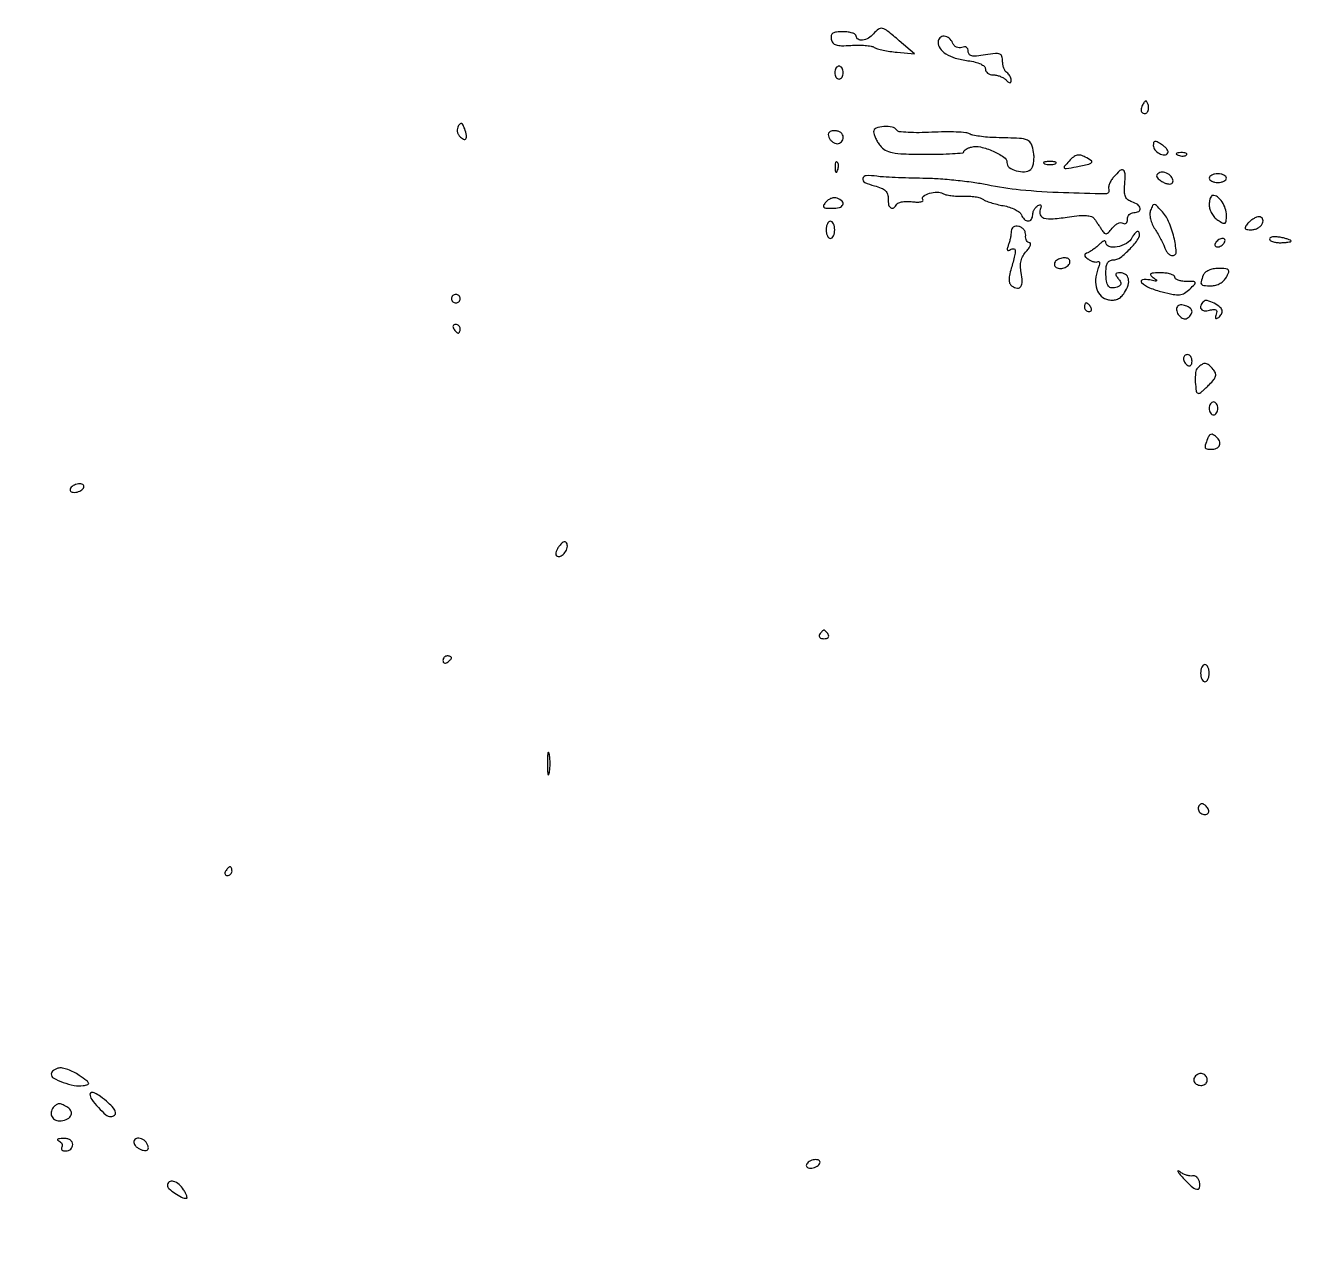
# Model space of a CAD drawing. Extents: x 0 to 4160, y 0 to 3120.
# Drawn here: x 2152.1 to 2450.9, y 1150.6 to 1433.4 of the extents above; entities that cross this region are included whole.
import ezdxf

# ---------------------------------------------------------------- set-up
doc = ezdxf.new("R2010")
doc.units = 0

msp = doc.modelspace()

# ---------------------------------------------------------------- linework, layer by layer
for points in [[(4159.499279, 606.274193, 0.000001), (4159.667734, 974.478125, 0.000057)], [(757.647081, 3119.740147, 0.000002), (520.492565, 3119.487217, 0.4139)], [(1964.75, 0.149832, 0.000016), (2717.930904, 0.232101, 0.000028), (3351.473438, 0.357111)]]:
    msp.add_lwpolyline(points, format="xyb")
for points in [[(2349, 1431.5, -0.086606), (2347.837226, 1430.510043, -0.102395), (2346.472622, 1430.04502, -0.161898), (2345.434965, 1430.251753, -0.269539), (2345, 1431, 0.258614), (2344.786889, 1431.384468, 0.061061), (2344.097211, 1431.70625, 0.047835), (2343.104065, 1431.927273, 0.030856), (2341.926676, 1432, 0.025223), (2340.400767, 1431.922975, 0.116065), (2339.569433, 1431.636395, 0.200976), (2339.196525, 1431.104058, 0.10151), (2339.186458, 1430.270316, 0.125849), (2339.57845, 1429.439044, 0.145023), (2340.303794, 1428.951554, 0.077052), (2341.557375, 1428.762217, 0.017047), (2343.734499, 1428.844959, -0.01856), (2345.439957, 1428.904609, -0.02088), (2347.079067, 1428.832595, -0.020677), (2348.456587, 1428.656693, -0.096604), (2349.201421, 1428.375515, 0.070042), (2349.934891, 1428.053477, 0.015583), (2351.267481, 1427.723552, 0.015891), (2352.844607, 1427.436955, 0.014741), (2354.476705, 1427.24264), (2358.5, 1426.883536), (2355, 1429.901127, 0.008635), (2352.291582, 1432.15589, 0.104516), (2351.090228, 1432.764178, 0.228205), (2350.146484, 1432.584341, 0.060335)], [(2364, 1429.622445, 0.15673), (2364.479676, 1428.129766, 0.098064), (2365.829932, 1426.863185, 0.070192), (2368.018498, 1425.891663, 0.036088), (2370.960781, 1425.278435, -0.025903), (2372.637697, 1424.964396, -0.051245), (2373.913033, 1424.514232, -0.072407), (2374.730869, 1423.971032, -0.213129), (2375, 1423.368331, 0.130624), (2375.13869, 1422.846515, 0.100651), (2375.52875, 1422.401947, 0.088443), (2376.11224, 1422.102936, 0.07442), (2376.8, 1422, -0.056383), (2377.577103, 1421.91209, -0.038823), (2378.42375, 1421.6475, -0.039117), (2379.209158, 1421.259641, -0.062206), (2379.8, 1420.8, 0.022804), (2380.376797, 1420.273546, 0.162677), (2380.724138, 1420.138158, 0.342479), (2380.930726, 1420.282785, 0.075167), (2381, 1420.740983, 0.076172), (2380.926105, 1421.223224, 0.053259), (2380.70625, 1421.72835, 0.052948), (2380.382583, 1422.179112, 0.072298), (2380, 1422.5, -0.11668), (2379.616218, 1422.884155, -0.049115), (2379.29375, 1423.544194, -0.045014), (2379.074021, 1424.349607, -0.04412), (2379, 1425.186825, 0.073021), (2378.837835, 1426.291306, 0.238387), (2378.343921, 1426.811382, 0.113527), (2377.334087, 1426.930146, 0.012387), (2375, 1426.615991, -0.014606), (2372.948002, 1426.349067, -0.076984), (2371.817465, 1426.409633, -0.179149), (2371.229969, 1426.779374, -0.165111), (2371, 1427.456798, 0.092596), (2370.894584, 1428.021144, 0.165127), (2370.594775, 1428.379532, 0.153059), (2370.119582, 1428.497383, 0.076586), (2369.508429, 1428.364861, -0.101451), (2368.879196, 1428.260604, -0.104681), (2368.267345, 1428.41463, -0.100703), (2367.752575, 1428.810814, -0.087147), (2367.401441, 1429.396246, 0.131135), (2366.605964, 1430.493729, 0.155337), (2365.418683, 1430.960546, 0.209015), (2364.421407, 1430.60137, 0.206097)], [(2340, 1422.5, 0.064853), (2340.074694, 1421.926543, 0.082425), (2340.29375, 1421.440625, 0.098894), (2340.618646, 1421.115568, 0.148195), (2341, 1421, 0.148195), (2341.381354, 1421.115568, 0.098894), (2341.70625, 1421.440625, 0.082425), (2341.925306, 1421.926543, 0.064853), (2342, 1422.5, 0.064853), (2341.925306, 1423.073457, 0.082425), (2341.70625, 1423.559375, 0.098894), (2341.381354, 1423.884432, 0.148195), (2341, 1424, 0.148195), (2340.618646, 1423.884432, 0.098894), (2340.29375, 1423.559375, 0.082425), (2340.074694, 1423.073457, 0.064853)], [(2411.582949, 1415.134215, 0.052326), (2411.327923, 1414.604943, 0.061761), (2411.20609, 1414.06291, 0.07231), (2411.228156, 1413.59012, 0.149701), (2411.399864, 1413.266802, 0.208213), (2412.031223, 1413.018401, 0.228122), (2412.610436, 1413.323111, 0.143258), (2412.913564, 1414.144952, 0.097944), (2412.787251, 1415.138246, 0.033951), (2412.536207, 1415.749629, 0.286646), (2412.294341, 1415.899578, 0.233206), (2412.012891, 1415.759582, 0.024362)], [(2252.559635, 1410.096491, 0.094319), (2252.342233, 1409.528397, 0.077148), (2252.326976, 1408.877011, 0.076188), (2252.510809, 1408.244049, 0.08789), (2252.870466, 1407.729534, 0.065068), (2253.79414, 1407.019382, 0.391328), (2254.334313, 1407.140472, 0.207886), (2254.486779, 1407.915175, 0.033169), (2254.046976, 1409.433624, 0.026838), (2253.669412, 1410.32193, 0.175772), (2253.326408, 1410.652699, 0.299755), (2252.969659, 1410.59395, 0.067991)], [(2338.638374, 1407.5, 0.074185), (2338.962529, 1406.926569, 0.064359), (2339.454091, 1406.440625, 0.06686), (2340.031441, 1406.111903, 0.096313), (2340.606989, 1406, 0.106859), (2341.13847, 1406.114899, 0.099462), (2341.590803, 1406.440625, 0.095925), (2341.894051, 1406.92737, 0.091732), (2342, 1407.5, 0.130258), (2341.848362, 1408.072192, 0.100732), (2341.421897, 1408.559511, 0.088591), (2340.783784, 1408.887182, 0.074555), (2340.031385, 1409, 0.051069), (2339.183769, 1408.9132, 0.155809), (2338.68592, 1408.632608, 0.195231), (2338.507681, 1408.163102, 0.086117)], [(2349.031803, 1408.75, 0.077698), (2349.143755, 1408.136599, 0.026195), (2349.488631, 1407.292763, 0.025329), (2349.974008, 1406.38498, 0.026453), (2350.542302, 1405.544513, 0.10522), (2351.728625, 1404.517208, 0.078973), (2353.357808, 1403.92915, 0.03921), (2355.990439, 1403.637322, 0.006767), (2361.010524, 1403.544513, 0.006606), (2364.457415, 1403.572984, 0.010986), (2367.359369, 1403.699128, 0.004762), (2369.76711, 1403.879892, 0.389698), (2370.000025, 1404.133369, -0.205957), (2370.117998, 1404.407653, -0.051142), (2370.51407, 1404.712625, -0.04381), (2371.079946, 1404.997524, -0.031914), (2371.75, 1405.215895, -0.121093), (2373.900196, 1405.237883, -0.045252), (2376.783963, 1404.278294, -0.043432), (2379.306637, 1402.905116, -0.251485), (2380, 1401.613763, 0.238464), (2380.564676, 1400.497106, 0.08878), (2382.188543, 1399.697951, 0.082166), (2384.111607, 1399.473337, 0.162671), (2385.527557, 1400.02287, 0.131405), (2385.931938, 1400.593203, 0.045836), (2386.196611, 1401.572984, 0.0417), (2386.302076, 1402.75646, 0.037832), (2386.216094, 1403.981019, 0.062057), (2385.680677, 1405.91801, 0.203482), (2384.752564, 1406.82825, 0.082502), (2382.907216, 1407.220724, 0.005544), (2377.5, 1407.403776, -0.013401), (2375.498876, 1407.503018, -0.015985), (2373.620929, 1407.707235, -0.014835), (2372.061952, 1407.974769, -0.092942), (2371.31593, 1408.27705, 0.122344), (2370.490527, 1408.556863, 0.010552), (2368.252788, 1408.696368, 0.013414), (2365.54088, 1408.735235, 0.010007), (2362.550951, 1408.637998, -0.011169), (2359.606551, 1408.549093, -0.016769), (2357.037123, 1408.615108, -0.011714), (2354.95367, 1408.787695, -0.23181), (2354.426004, 1409.119728, 0.20915), (2353.368746, 1409.850616, 0.065329), (2351.401057, 1409.972845, 0.07109), (2349.601185, 1409.588508, 0.321407)], [(2414, 1405.615463, 0.172553), (2414.376612, 1404.556663, 0.102173), (2415.427684, 1403.700295, 0.118954), (2416.612896, 1403.406181, 0.261654), (2417.403292, 1403.843523, 0.229964), (2417.441744, 1404.221043, 0.072905), (2417.164852, 1404.732605, 0.055693), (2416.64232, 1405.290213, 0.037103), (2415.935317, 1405.808323, 0.017873), (2414.904448, 1406.401993, 0.14758), (2414.379629, 1406.504952, 0.305834), (2414.093262, 1406.267191, 0.071187)], [(2340.078947, 1400.416667, 0.018894), (2340.137993, 1399.670344, 0.168741), (2340.279315, 1399.37858, 0.470617), (2340.461564, 1399.395823, 0.054073), (2340.683114, 1399.8125, 0.051402), (2340.839148, 1400.359369, 0.05415), (2340.876576, 1400.916927, 0.060344), (2340.797407, 1401.402231, 0.126455), (2340.604167, 1401.729167, 0.296942), (2340.385309, 1401.77538, 0.208169), (2340.200665, 1401.592839, 0.077125), (2340.089945, 1401.112848, 0.028489)], [(2388.75, 1401.337719, 0.057986), (2389.320008, 1401.181385, 0.037979), (2390, 1401.12966, 0.037979), (2390.679992, 1401.181385, 0.057986), (2391.25, 1401.337719, 0.174857), (2391.459382, 1401.525001, 0.447206), (2391.398438, 1401.693942, 0.078554), (2390.89144, 1401.810911, 0.017491), (2390, 1401.842105, 0.017491), (2389.10856, 1401.810911, 0.078554), (2388.601562, 1401.693942, 0.447206), (2388.540618, 1401.525001, 0.174857)], [(2394.464252, 1401.960499, 0.009633), (2393.332922, 1400.660926, 0.418033), (2393.364169, 1400.332565, 0.217148), (2393.79604, 1400.219363, 0.004309), (2396.088385, 1400.636317, 0.005319), (2399.007602, 1401.225576, 0.152336), (2399.668644, 1401.597215, 0.46432), (2399.617882, 1402.044083, 0.024228), (2398.211513, 1402.886802, 0.056376), (2397.146958, 1403.310473, 0.127806), (2396.286771, 1403.320708, 0.111497), (2395.455543, 1402.904299, 0.037203)], [(2419.8125, 1403.316886, 0.051402), (2420.359369, 1403.160852, 0.05415), (2420.916927, 1403.123424, 0.060344), (2421.402231, 1403.202593, 0.126455), (2421.729167, 1403.395833, 0.296942), (2421.77538, 1403.614691, 0.208169), (2421.592839, 1403.799335, 0.077125), (2421.112848, 1403.910055, 0.028489), (2420.416667, 1403.921053, 0.018894), (2419.670344, 1403.862007, 0.168741), (2419.37858, 1403.720685, 0.470617), (2419.395823, 1403.538436, 0.054073)], [(2404.785475, 1398.25, 0.042022), (2404.232913, 1397.496345, 0.045488), (2403.830768, 1396.680033, 0.050362), (2403.624359, 1395.923008, 0.129633), (2403.676195, 1395.362878, -0.525041), (2402.951989, 1394.341671, -0.006011), (2393.132089, 1394.587579, -0.014036), (2383.168369, 1395.237414, -0.028318), (2375.389512, 1396.411624, 0.01695), (2372.176653, 1396.971541, 0.009052), (2368.173794, 1397.456396, 0.009001), (2364.064455, 1397.804194, 0.013866), (2360.5, 1397.942215, -0.004119), (2357.235853, 1398.004925, -0.004397), (2354.043452, 1398.120671, -0.004183), (2351.300652, 1398.267274, -0.020414), (2349.754303, 1398.426467, 0.042167), (2347.347962, 1398.568904, 0.338901), (2346.538754, 1397.916311, 0.358686), (2346.975883, 1397.011752, 0.043363), (2349.214361, 1396.206845, -0.031632), (2350.805653, 1395.67641, -0.093632), (2351.769986, 1395.055967, -0.127336), (2352.274244, 1394.24997, -0.085793), (2352.420599, 1393.169018, 0.058563), (2352.531426, 1391.793564, 0.212129), (2353.026545, 1391.093322, 0.304565), (2353.722178, 1391.130921, 0.093255), (2354.468487, 1391.949011, -0.172225), (2354.89331, 1392.28983, -0.044185), (2355.760353, 1392.508179, -0.039709), (2356.855926, 1392.594923, -0.031391), (2358.042705, 1392.519907, 0.024683), (2359.153313, 1392.434743, 0.054965), (2359.99716, 1392.504639, 0.115644), (2360.446918, 1392.70696, 0.385386), (2360.50068, 1392.9989, -0.389219), (2360.652608, 1393.794098, -0.086512), (2362.004722, 1394.475939, -0.066839), (2363.809177, 1394.768976, -0.146302), (2365.148172, 1394.408424, 0.086243), (2365.822288, 1394.13799, 0.021134), (2367.005452, 1393.938313, 0.021021), (2368.400592, 1393.822402, 0.019611), (2369.833366, 1393.820051, -0.022849), (2371.259344, 1393.80848, -0.025083), (2372.634163, 1393.665037, -0.025598), (2373.786183, 1393.425148, -0.103038), (2374.426245, 1393.106565, 0.073372), (2375.068706, 1392.738113, 0.01658), (2376.257785, 1392.316062, 0.016834), (2377.676027, 1391.917062, 0.015625), (2379.153449, 1391.60319, -0.033535), (2380.593309, 1391.242994, -0.038885), (2381.899715, 1390.706132, -0.042581), (2382.907336, 1390.084536, -0.142587), (2383.372064, 1389.4728, 0.10408), (2384.048507, 1388.426279, 0.196849), (2384.958388, 1388.040693, 0.256512), (2385.701212, 1388.436993, 0.145644), (2386, 1389.440983, -0.071238), (2386.086611, 1390.045792, -0.052836), (2386.34367, 1390.671077, -0.05332), (2386.722271, 1391.221924, -0.077285), (2387.169939, 1391.605028, -0.056361), (2387.649479, 1391.831355, -0.342095), (2387.892512, 1391.747876, -0.210626), (2387.947277, 1391.420028, -0.029194), (2387.733081, 1390.746804, 0.190449), (2387.745674, 1389.485478, 0.237647), (2388.616869, 1388.724792, 0.084673), (2390.711949, 1388.552179, 0.016241), (2394.512556, 1389.007439, -0.015545), (2396.788766, 1389.28331, -0.038528), (2398.467204, 1389.304298, -0.055082), (2399.64032, 1389.097405, -0.172933), (2400.278488, 1388.634939, -0.00257), (2400.645627, 1388.093753, -0.001219), (2401.113461, 1387.392763, -0.001208), (2401.599241, 1386.657177, -0.00171), (2402.027753, 1386, 0.043908), (2402.613732, 1385.248323, 0.246163), (2403.079393, 1385.084567, 0.172516), (2403.593818, 1385.356477, 0.020868), (2404.43273, 1386.350138, -0.050839), (2405.060371, 1387.009155, -0.066025), (2405.758929, 1387.463171, -0.08123), (2406.418394, 1387.654494, -0.170071), (2406.933465, 1387.541121, 0.127325), (2407.338839, 1387.415597, 0.189169), (2407.686705, 1387.533554, 0.147105), (2407.921198, 1387.893156, 0.071554), (2408, 1388.440983, -0.095165), (2408.114295, 1389.036055, -0.09695), (2408.440625, 1389.542039, -0.098802), (2408.927627, 1389.880765, -0.103052), (2409.5, 1390, 0.122352), (2410.611146, 1390.276035, 0.327053), (2410.947304, 1390.969045, 0.200482), (2410.385741, 1391.833204, 0.073001), (2409.046357, 1392.485287, -0.086539), (2408.110442, 1392.972511, -0.132268), (2407.556033, 1393.694043, -0.091315), (2407.319827, 1394.802115, -0.026629), (2407.364205, 1396.552674, 0.020053), (2407.459223, 1399.019983, 0.251901), (2407.030664, 1399.813594, 0.342087), (2406.260258, 1399.754081, 0.029469)], [(2415.25635, 1399.158433, 0.11679), (2414.85486, 1398.756378, 0.23371), (2414.814169, 1398.320056, 0.130389), (2415.17107, 1397.825903, 0.031944), (2415.993528, 1397.236114, 0.0432), (2416.76546, 1396.842152, 0.063094), (2417.502374, 1396.646485, 0.082946), (2418.094834, 1396.665451, 0.207844), (2418.442629, 1396.907172, 0.259446), (2418.486547, 1397.863838, 0.124098), (2417.659983, 1398.82791, 0.108287), (2416.379114, 1399.368508, 0.186419)], [(2427, 1398, 0.191087), (2427.151477, 1397.618118, 0.088204), (2427.5875, 1397.29375, 0.068025), (2428.234582, 1397.073693, 0.048028), (2429, 1397, 0.048028), (2429.765418, 1397.073693, 0.068025), (2430.4125, 1397.29375, 0.088204), (2430.848523, 1397.618118, 0.191087), (2431, 1398, 0.191087), (2430.848523, 1398.381882, 0.088204), (2430.4125, 1398.70625, 0.068025), (2429.765418, 1398.926307, 0.048028), (2429, 1399, 0.048028), (2428.234582, 1398.926307, 0.068025), (2427.5875, 1398.70625, 0.088204), (2427.151477, 1398.381882, 0.191087)], [(2337.950668, 1392.440559, 0.044371), (2337.425425, 1391.67943, 0.335831), (2337.479603, 1391.273356, 0.183144), (2337.978267, 1391.045928, 0.016407), (2339.377555, 1391, 0.056175), (2341.092843, 1391.193324, 0.221748), (2341.910111, 1391.828788, 0.343757), (2341.759479, 1392.617373, 0.088591), (2340.573113, 1393.33357, 0.104173), (2339.938286, 1393.435244, 0.06997), (2339.214179, 1393.297112, 0.066075), (2338.514418, 1392.95027, 0.071608)], [(2427, 1391.740547, 0.076727), (2427.147695, 1390.783737, 0.052999), (2427.5875, 1389.777908, 0.052562), (2428.234835, 1388.877141, 0.071217), (2429, 1388.232073, 0.020668), (2430.165537, 1387.569494, 0.245441), (2430.668671, 1387.572402, 0.254206), (2430.942538, 1387.985183, 0.021983), (2431, 1389.291526, 0.078042), (2430.73979, 1390.948479, 0.071467), (2429.981521, 1392.501412, 0.080244), (2428.926218, 1393.618274, 0.164866), (2427.8, 1394, 0.245665), (2427.492978, 1393.839462, 0.06683), (2427.235, 1393.336286, 0.05149), (2427.058297, 1392.606011, 0.033642)], [(2413.383673, 1390.557454, 0.095326), (2413.221191, 1389.645557, 0.053294), (2413.356845, 1388.522745, 0.047638), (2413.761452, 1387.309628, 0.040583), (2414.406376, 1386.124177, -0.013601), (2415.104409, 1384.991182, -0.011483), (2415.781977, 1383.756789, -0.011642), (2416.348036, 1382.601979, -0.031354), (2416.678279, 1381.75, 0.061896), (2416.985738, 1381.080899, 0.063566), (2417.445366, 1380.514062, 0.070269), (2417.980642, 1380.130147, 0.121058), (2418.510301, 1380, 0.437953), (2419.34473, 1380.904335, 0.041029), (2418.796386, 1384.251556, 0.04067), (2417.550371, 1387.941143, 0.088013), (2415.908494, 1390.433277, 0.010818), (2414.736645, 1391.618409, 0.182035), (2414.239599, 1391.83401, 0.294451), (2413.855231, 1391.612108, 0.027031)], [(2338, 1386, 0.048028), (2338.073693, 1385.234582, 0.068025), (2338.29375, 1384.5875, 0.088204), (2338.618118, 1384.151477, 0.191087), (2339, 1384, 0.191087), (2339.381882, 1384.151477, 0.088204), (2339.70625, 1384.5875, 0.068025), (2339.926307, 1385.234582, 0.048028), (2340, 1386, 0.048028), (2339.926307, 1386.765418, 0.068025), (2339.70625, 1387.4125, 0.088204), (2339.381882, 1387.848523, 0.191087), (2339, 1388, 0.191087), (2338.618118, 1387.848523, 0.088204), (2338.29375, 1387.4125, 0.068025), (2338.073693, 1386.765418, 0.048028)], [(2381, 1385.655112, -0.034013), (2380.95259, 1384.958974, -0.017017), (2380.803205, 1384.088876, -0.016811), (2380.586688, 1383.195124, -0.023782), (2380.330061, 1382.417743, 0.023756), (2380.075504, 1381.646763, 0.183547), (2380.109659, 1381.275135, 0.370727), (2380.345812, 1381.173601, 0.062479), (2380.830061, 1381.394972, -0.152938), (2381.574536, 1381.585108, -0.386526), (2381.935356, 1381.220115, -0.073137), (2381.804285, 1379.964859, -0.007311), (2381.012769, 1377.044523, 0.020281), (2380.607054, 1375.377548, 0.061719), (2380.519974, 1374.217169, 0.100438), (2380.724322, 1373.412123, 0.143073), (2381.215023, 1372.867108, 0.110242), (2382.432425, 1372.444701, 0.282014), (2383.244713, 1372.822527, 0.15764), (2383.580365, 1374.021475, 0.039434), (2383.336818, 1376.065912, -0.042314), (2383.169513, 1377.542573, -0.065901), (2383.301479, 1378.81465, -0.070033), (2383.749232, 1379.95276, -0.055283), (2384.52456, 1381.027138, 0.027608), (2385.138257, 1381.785481, 0.066505), (2385.478871, 1382.420472, 0.157207), (2385.498049, 1382.822458, 0.338788), (2385.266099, 1383, -0.167283), (2384.879143, 1383.133189, -0.105754), (2384.56966, 1383.502808, -0.082934), (2384.385481, 1384.056983, -0.059153), (2384.361111, 1384.711685, 0.099141), (2384.281296, 1385.392681, 0.08679), (2383.945139, 1386.026794, 0.08541), (2383.407769, 1386.517254, 0.091656), (2382.75, 1386.785009, 0.072527), (2382.042083, 1386.826812, 0.122481), (2381.482706, 1386.635483, 0.1407), (2381.127886, 1386.229226, 0.110029)], [(2436, 1387.5, 0.025966), (2435.390214, 1386.682366, 0.272306), (2435.367282, 1386.281644, 0.255919), (2435.709501, 1386.049945, 0.023522), (2436.770566, 1386, 0.068517), (2437.584084, 1386.112006, 0.062865), (2438.363066, 1386.440625, 0.066715), (2438.99153, 1386.926372, 0.103657), (2439.361626, 1387.5, 0.073508), (2439.494945, 1388.097152, 0.137726), (2439.396992, 1388.578329, 0.162483), (2439.080851, 1388.887399, 0.113468), (2438.59106, 1389, 0.088115), (2437.985525, 1388.892451, 0.043331), (2437.274641, 1388.559375, 0.041198), (2436.575809, 1388.073938, 0.047186)], [(2409.132371, 1384.247337, -0.138177), (2407.774003, 1382.835255, -0.085385), (2405.603407, 1382.018702, -0.116754), (2403.735625, 1382.099067, -0.335651), (2403, 1383.071429, 0.239544), (2402.864418, 1383.338189, 0.22905), (2402.564621, 1383.392746, 0.094584), (2402.088056, 1383.157266, 0.034478), (2401.517857, 1382.660714, -0.021837), (2400.85748, 1382.055632, -0.017598), (2400.098661, 1381.463212, -0.017944), (2399.357998, 1380.965372, -0.042856), (2398.767857, 1380.665417, 0.057449), (2398.21334, 1380.362944, 0.275986), (2398.073203, 1380.047532, 0.185109), (2398.270556, 1379.674429, 0.027615), (2398.952254, 1379.142114, 0.044369), (2399.565903, 1378.791522, 0.04995), (2400.208289, 1378.57108, 0.056477), (2400.784209, 1378.502853, 0.140579), (2401.188782, 1378.616673, -0.367146), (2401.402739, 1378.584302, -0.186138), (2401.50255, 1378.309879, -0.061322), (2401.416856, 1377.709255, -0.02253), (2401.155609, 1376.891614, 0.068621), (2400.605289, 1374.398893, 0.102021), (2400.878791, 1372.187979, 0.125212), (2401.926133, 1370.573751, 0.140219), (2403.576408, 1369.740643, 0.061035), (2404.730405, 1369.663251, 0.09033), (2405.714212, 1369.89893, 0.088638), (2406.564702, 1370.470986, 0.056732), (2407.323206, 1371.392774, 0.065159), (2408.153424, 1373.133403, 0.134465), (2408.224603, 1374.627921, 0.191867), (2407.549924, 1375.616508, 0.149297), (2406.294222, 1376, 0.041793), (2405.568574, 1375.93924, 0.289758), (2405.315, 1375.711788, 0.219037), (2405.375637, 1375.325438, 0.026451), (2405.903079, 1374.616783, -0.038808), (2406.405648, 1373.905541, -0.172031), (2406.504295, 1373.410884, -0.20868), (2406.263895, 1373.02344, -0.059469), (2405.623289, 1372.685684, -0.098545), (2404.392198, 1372.474419, -0.228478), (2403.579646, 1372.89306, -0.133306), (2403.123619, 1374.032301, -0.028935), (2403, 1376.166667, -0.03621), (2403.092979, 1377.448859, -0.094956), (2403.394294, 1378.316856, -0.139295), (2403.909694, 1378.817143, -0.124058), (2404.635329, 1379, 0.1628), (2406.365013, 1379.578519, 0.040425), (2408.628337, 1381.589155, 0.038867), (2410.504083, 1383.880698, 0.236784), (2410.716213, 1385.351362, 0.268522), (2410.463144, 1385.575289, 0.204912), (2410.093754, 1385.498671, 0.085131), (2409.621235, 1385.032534, 0.032749)], [(2428.5, 1383, 0.076764), (2428.338175, 1382.617617, 0.154201), (2428.357263, 1382.29375, 0.186277), (2428.550471, 1382.079239, 0.117858), (2428.881966, 1382, 0.085235), (2429.310186, 1382.073533, 0.053414), (2429.769763, 1382.29375, 0.051777), (2430.189439, 1382.617474, 0.064269), (2430.5, 1383, 0.076764), (2430.661825, 1383.382383, 0.154201), (2430.642737, 1383.70625, 0.186277), (2430.449529, 1383.920761, 0.117858), (2430.118034, 1384, 0.085235), (2429.689814, 1383.926467, 0.053414), (2429.230237, 1383.70625, 0.051777), (2428.810561, 1383.382526, 0.064269)], [(2441, 1383.861328, 0.249889), (2441.176307, 1383.530586, 0.064968), (2441.734375, 1383.253015, 0.050289), (2442.542347, 1383.062724, 0.032714), (2443.5, 1383, 0.014412), (2444.458419, 1383.027631, 0.023639), (2445.265625, 1383.11263, 0.020244), (2445.880837, 1383.232649, 0.347462), (2446, 1383.383423, 0.300822), (2445.885601, 1383.556361, 0.017542), (2445.265625, 1383.7946, 0.021857), (2444.4582, 1384.033865, 0.013875), (2443.5, 1384.244751, 0.031701), (2442.541823, 1384.365641, 0.053628), (2441.734375, 1384.329256, 0.076393), (2441.183445, 1384.156008, 0.285831)], [(2392.25, 1379.281721, 0.109978), (2391.328295, 1378.69937, 0.221452), (2391.03797, 1377.909818, 0.250212), (2391.462352, 1377.253317, 0.127326), (2392.440983, 1377, 0.106441), (2393.545947, 1377.237922, 0.119294), (2394.403031, 1377.905355, 0.185342), (2394.648399, 1378.684271, 0.25374), (2394.266312, 1379.295956, 0.089043), (2393.883168, 1379.430559, 0.041846), (2393.357917, 1379.470863, 0.039704), (2392.784906, 1379.421216, 0.044685)], [(2414, 1374.897941, -0.014563), (2414.743697, 1374.333311, -0.499721), (2414.737119, 1374.143011, -0.202609), (2414.433861, 1374.078504, -0.006635), (2413.192895, 1374.334567, 0.09882), (2411.491018, 1374.368193, 0.612982), (2411.300561, 1373.738545, 0.093537), (2413.153469, 1372.529399, 0.035763), (2416.08866, 1371.556216, 0.014894), (2418.649546, 1370.986591, 0.072891), (2420.127571, 1370.922169, 0.109316), (2421.260517, 1371.297282, 0.055543), (2422.462885, 1372.208438, 0.008542), (2423.668995, 1373.393345, 0.307014), (2423.736057, 1373.758924, 0.288915), (2423.419675, 1373.972574, 0.007859), (2421.674965, 1374, -0.035569), (2420.650455, 1374.072975, -0.053935), (2419.785771, 1374.29375, -0.070508), (2419.192694, 1374.616621, -0.237173), (2419, 1375, 0.267845), (2418.778455, 1375.383899, 0.057513), (2418.045312, 1375.701752, 0.045617), (2416.995198, 1375.917922, 0.029148), (2415.75, 1375.984687, 0.010167), (2414.063607, 1375.942443, 0.128281), (2413.461059, 1375.755691, 0.461159), (2413.412079, 1375.433552, 0.059381)], [(2425.606989, 1375.418213, 0.018559), (2425.089179, 1373.902984, 0.241346), (2425.193401, 1373.334932, 0.217184), (2425.725647, 1373.052416, 0.015066), (2427.464816, 1373, 0.06707), (2428.523313, 1373.142628, 0.061821), (2429.538197, 1373.56142, 0.063312), (2430.397669, 1374.203078, 0.078068), (2431, 1375, 0.033398), (2431.516429, 1376.142207, 0.283881), (2431.411866, 1376.670631, 0.191798), (2430.832507, 1376.94568, 0.016064), (2429.142173, 1377, 0.044563), (2427.915297, 1376.890435, 0.060722), (2426.855067, 1376.563129, 0.072293), (2426.057492, 1376.057452, 0.124385)], [(2251, 1370, 0.099038), (2251.076342, 1369.618362, 0.097945), (2251.29375, 1369.29375, 0.097945), (2251.618362, 1369.076342, 0.099038), (2252, 1369, 0.099038), (2252.381638, 1369.076342, 0.097945), (2252.70625, 1369.29375, 0.097945), (2252.923658, 1369.618362, 0.099038), (2253, 1370, 0.099038), (2252.923658, 1370.381638, 0.097945), (2252.70625, 1370.70625, 0.097945), (2252.381638, 1370.923658, 0.099038), (2252, 1371, 0.099038), (2251.618362, 1370.923658, 0.097945), (2251.29375, 1370.70625, 0.097945), (2251.076342, 1370.381638, 0.099038)], [(2398, 1368, 0.105053), (2398.081062, 1367.618444, 0.099167), (2398.311086, 1367.29375, 0.09642), (2398.654762, 1367.076123, 0.093332), (2399.059017, 1367, 0.108972), (2399.413961, 1367.078288, 0.182303), (2399.6254, 1367.29375, 0.161196), (2399.656512, 1367.6179, 0.082592), (2399.5, 1368, 0.029505), (2399.231006, 1368.382774, 0.035638), (2398.933975, 1368.70625, 0.038439), (2398.65171, 1368.934461, 0.151918), (2398.440983, 1369, 0.210953), (2398.272352, 1368.92554, 0.081139), (2398.129539, 1368.70625, 0.061769), (2398.032345, 1368.382849, 0.042167)], [(2425.631483, 1369.29815, 0.099241), (2425.012705, 1368.3691, 0.260446), (2425.105215, 1367.60087, 0.222816), (2425.847984, 1367.192279, 0.080227), (2427.07899, 1367.310405, -0.028239), (2428.072664, 1367.511125, -0.176033), (2428.572758, 1367.40681, -0.285606), (2428.749465, 1367.050383, -0.06767), (2428.590445, 1366.375099, 0.040194), (2428.431268, 1365.833924, 0.165824), (2428.472529, 1365.499996, 0.320387), (2428.675601, 1365.389296, 0.108563), (2429.011454, 1365.507079, 0.059347), (2429.389586, 1365.807968, 0.05067), (2429.709615, 1366.204645, 0.053096), (2429.927652, 1366.632276, 0.09161), (2430, 1367.023833, 0.222791), (2429.565608, 1367.950329, 0.053538), (2428.114984, 1368.915266, 0.054068), (2426.523524, 1369.536148, 0.268523)], [(2419.598008, 1368.15858, 0.201697), (2419.441329, 1367.159267, 0.114471), (2420.005503, 1366.04994, 0.122857), (2420.966627, 1365.352292, 0.238621), (2421.888197, 1365.430902, 0.049254), (2422.313504, 1365.755568, 0.047334), (2422.673408, 1366.161175, 0.051076), (2422.919942, 1366.582804, 0.107169), (2423, 1366.952028, 0.230399), (2422.624228, 1367.724222, 0.081225), (2421.515848, 1368.333933, 0.083886), (2420.299679, 1368.547006, 0.261551)], [(2251.5, 1363, 0.029505), (2251.768994, 1362.617226, 0.035638), (2252.066025, 1362.29375, 0.038439), (2252.34829, 1362.065539, 0.151918), (2252.559017, 1362, 0.210953), (2252.727648, 1362.07446, 0.081139), (2252.870461, 1362.29375, 0.061769), (2252.967655, 1362.617151, 0.042167), (2253, 1363, 0.105053), (2252.918938, 1363.381556, 0.099167), (2252.688914, 1363.70625, 0.09642), (2252.345238, 1363.923877, 0.093332), (2251.940983, 1364, 0.108972), (2251.586039, 1363.921712, 0.182303), (2251.3746, 1363.70625, 0.161196), (2251.343488, 1363.3821, 0.082592)], [(2421, 1356.059017, 0.089642), (2421.073302, 1355.653442, 0.053229), (2421.29375, 1355.2129, 0.051032), (2421.617485, 1354.806203, 0.06081), (2422, 1354.5, 0.139169), (2422.379648, 1354.392057, 0.191142), (2422.70625, 1354.521475, 0.138808), (2422.926733, 1354.889346, 0.066118), (2423, 1355.440983, 0.062283), (2422.925455, 1356.037096, 0.080552), (2422.70625, 1356.542039, 0.097988), (2422.381379, 1356.879982, 0.153634), (2422, 1357, 0.092995), (2421.618268, 1356.928382, 0.096318), (2421.29375, 1356.723586, 0.099231), (2421.076556, 1356.418051, 0.105429)], [(2424.348514, 1353.948514, 0.173953), (2423.823756, 1352.836567, 0.035393), (2423.766837, 1350.624288, 0.033509), (2424.004553, 1348.511213, 0.3627), (2424.616577, 1348, 0.168595), (2424.849521, 1348.080844, 0.008156), (2425.494525, 1348.607156, 0.012531), (2426.24715, 1349.274998, 0.008639), (2427.066912, 1350.066912, 0.027318), (2428.068351, 1351.184194, 0.10804), (2428.476373, 1352.005853, 0.156674), (2428.42781, 1352.750145, 0.079353), (2427.944468, 1353.566912, 0.041787), (2426.95535, 1354.574294, 0.15249), (2426.142978, 1354.925806, 0.169672), (2425.328932, 1354.734843, 0.054764)], [(2427, 1344.5, 0.064853), (2427.074694, 1343.926543, 0.082425), (2427.29375, 1343.440625, 0.098894), (2427.618646, 1343.115568, 0.148195), (2428, 1343, 0.148195), (2428.381354, 1343.115568, 0.098894), (2428.70625, 1343.440625, 0.082425), (2428.925306, 1343.926543, 0.064853), (2429, 1344.5, 0.064853), (2428.925306, 1345.073457, 0.082425), (2428.70625, 1345.559375, 0.098894), (2428.381354, 1345.884432, 0.148195), (2428, 1346, 0.148195), (2427.618646, 1345.884432, 0.098894), (2427.29375, 1345.559375, 0.082425), (2427.074694, 1345.073457, 0.064853)], [(2426.616783, 1337.443736, 0.012903), (2426.092101, 1335.963325, 0.161402), (2426.095178, 1335.376689, 0.279006), (2426.448676, 1335.078136, 0.03931), (2427.440983, 1335, 0.099112), (2428.707224, 1335.253489, 0.201451), (2429.407051, 1335.963666, 0.210909), (2429.372871, 1336.932995, 0.107183), (2428.605773, 1337.912217, 0.045154), (2427.897115, 1338.399618, 0.188059), (2427.393164, 1338.47087, 0.196208), (2426.987613, 1338.182068, 0.049561)], [(2162.5, 1326, 0.131946), (2162.386134, 1325.620091, 0.190139), (2162.504138, 1325.29375, 0.14379), (2162.853366, 1325.073627, 0.069308), (2163.381966, 1325, 0.059645), (2164.00158, 1325.074178, 0.050746), (2164.622888, 1325.29375, 0.053126), (2165.153536, 1325.617096, 0.091204), (2165.5, 1326, 0.131946), (2165.613866, 1326.379909, 0.190139), (2165.495862, 1326.70625, 0.14379), (2165.146634, 1326.926373, 0.069308), (2164.618034, 1327, 0.059645), (2163.99842, 1326.925822, 0.050746), (2163.377112, 1326.70625, 0.053126), (2162.846464, 1326.382904, 0.091204)], [(2276.070948, 1312.585487, 0.041572), (2275.600351, 1311.911633, 0.057946), (2275.306939, 1311.237972, 0.073123), (2275.220814, 1310.664323, 0.199702), (2275.374166, 1310.292501, 0.293027), (2276.174115, 1310.117557, 0.121641), (2277.130217, 1310.767295, 0.097781), (2277.814798, 1311.917471, 0.167462), (2277.825949, 1313.022153, 0.122784), (2277.559329, 1313.441715, 0.256466), (2277.196462, 1313.537565, 0.129694), (2276.713434, 1313.27255, 0.029588)], [(2336.5, 1292, 0.146489), (2336.397987, 1291.620597, 0.191582), (2336.538811, 1291.29375, 0.134005), (2336.925364, 1291.072951, 0.063222), (2337.5, 1291, 0.063222), (2338.074636, 1291.072951, 0.134005), (2338.461189, 1291.29375, 0.191582), (2338.602013, 1291.620597, 0.146489), (2338.5, 1292, 0.025622), (2338.235369, 1292.382847, 0.032351), (2337.951311, 1292.70625, 0.033983), (2337.686704, 1292.937141, 0.163822), (2337.5, 1293, 0.163822), (2337.313296, 1292.937141, 0.033983), (2337.048689, 1292.70625, 0.032351), (2336.764631, 1292.382847, 0.025622)], [(2249, 1285.940983, 0.108972), (2249.078288, 1285.586039, 0.182303), (2249.29375, 1285.3746, 0.161196), (2249.6179, 1285.343488, 0.082592), (2250, 1285.5, 0.029505), (2250.382774, 1285.768994, 0.035638), (2250.70625, 1286.066025, 0.038439), (2250.934461, 1286.34829, 0.151918), (2251, 1286.559017, 0.210953), (2250.92554, 1286.727648, 0.081139), (2250.70625, 1286.870461, 0.061769), (2250.382849, 1286.967655, 0.042167), (2250, 1287, 0.105053), (2249.618444, 1286.918938, 0.099167), (2249.29375, 1286.688914, 0.09642), (2249.076123, 1286.345238, 0.093332)], [(2425, 1283, 0.048028), (2425.073693, 1282.234582, 0.068025), (2425.29375, 1281.5875, 0.088204), (2425.618118, 1281.151477, 0.191087), (2426, 1281, 0.191087), (2426.381882, 1281.151477, 0.088204), (2426.70625, 1281.5875, 0.068025), (2426.926307, 1282.234582, 0.048028), (2427, 1283, 0.048028), (2426.926307, 1283.765418, 0.068025), (2426.70625, 1284.4125, 0.088204), (2426.381882, 1284.848523, 0.191087), (2426, 1285, 0.191087), (2425.618118, 1284.848523, 0.088204), (2425.29375, 1284.4125, 0.068025), (2425.073693, 1283.765418, 0.048028)], [(2273.272364, 1262, 0.008087), (2273.298431, 1260.38851, 0.039503), (2273.399666, 1259.482813, 0.611425), (2273.546986, 1259.439977, 0.142433), (2273.705733, 1259.75, 0.029693), (2273.840649, 1260.774707, 0.017887), (2273.884498, 1262, 0.017887), (2273.840649, 1263.225293, 0.029693), (2273.705733, 1264.25, 0.142433), (2273.546986, 1264.560023, 0.611425), (2273.399666, 1264.517187, 0.039503), (2273.298431, 1263.61149, 0.008087)], [(2424.596556, 1252.156231, 0.105525), (2424.439393, 1251.716563, 0.099247), (2424.470283, 1251.240657, 0.096292), (2424.684746, 1250.801911, 0.09291), (2425.050219, 1250.468963, 0.116221), (2426.032006, 1250.141241, 0.258096), (2426.731074, 1250.448742, 0.251496), (2426.853466, 1251.214666, 0.113251), (2426.296201, 1252.103799, 0.053431), (2425.785686, 1252.515485, 0.136091), (2425.335356, 1252.655459, 0.169261), (2424.940704, 1252.531428, 0.094625)], [(2198.5, 1237, 0.082592), (2198.343488, 1236.6179, 0.161196), (2198.3746, 1236.29375, 0.182303), (2198.586039, 1236.078288, 0.108972), (2198.940983, 1236, 0.093332), (2199.345238, 1236.076123, 0.09642), (2199.688914, 1236.29375, 0.099167), (2199.918938, 1236.618444, 0.105053), (2200, 1237, 0.042167), (2199.967655, 1237.382849, 0.061769), (2199.870461, 1237.70625, 0.081139), (2199.727648, 1237.92554, 0.210953), (2199.559017, 1238, 0.151918), (2199.34829, 1237.934461, 0.038439), (2199.066025, 1237.70625, 0.035638), (2198.768994, 1237.382774, 0.029505)], [(2159.75, 1191.24189, 0.048944), (2159.08052, 1191.022786, 0.059915), (2158.514062, 1190.688003, 0.07117), (2158.128657, 1190.294677, 0.159617), (2158, 1189.901925, 0.2727), (2158.574436, 1188.927013, 0.039482), (2160.760433, 1187.932488, 0.04229), (2163.313108, 1187.24381, 0.080429), (2165.434456, 1187.204621, 0.036058), (2166.523443, 1187.441429, 0.441042), (2166.69005, 1187.782986, 0.141973), (2166.293931, 1188.294444, 0.006711), (2164.5, 1189.565214, 0.03258), (2163.222877, 1190.326883, 0.033336), (2161.867188, 1190.909638, 0.035335), (2160.627964, 1191.250858, 0.10451)], [(2423.542705, 1189.069098, 0.221146), (2423.444975, 1188.246757, 0.174599), (2424.002687, 1187.53216, 0.137965), (2425.013092, 1187.232649, 0.142848), (2426.016312, 1187.510081, 0.189436), (2426.503635, 1188.160814, 0.165456), (2426.45272, 1189.014234, 0.147302), (2425.873321, 1189.730681, 0.150691), (2425, 1190, 0.08914), (2424.620145, 1189.931737, 0.053258), (2424.208109, 1189.726548, 0.051122), (2423.828194, 1189.425183, 0.061191)], [(2167, 1185.212027, 0.158704), (2167.408122, 1183.958618, 0.03042), (2168.951666, 1182.089895, 0.02974), (2170.702113, 1180.425763, 0.17698), (2171.867295, 1180, 0.169764), (2172.686071, 1180.286246, 0.279218), (2172.932258, 1180.953235, 0.126922), (2172.442658, 1181.983909, 0.041337), (2171.25, 1183.192908, 0.016369), (2169.463752, 1184.628065, 0.050188), (2168.136689, 1185.430438, 0.129634), (2167.342071, 1185.57971, 0.393238)], [(2158.666667, 1182.333333, 0.126626), (2158.042566, 1181.276627, 0.163105), (2158.089385, 1180.15689, 0.16835), (2158.795814, 1179.316011, 0.135444), (2159.940983, 1179, 0.092408), (2161.508835, 1179.29226, 0.162197), (2162.515821, 1180.123665, 0.231055), (2162.625723, 1181.16767, 0.165725), (2161.878115, 1182.096491, 0.026645), (2160.757553, 1182.725248, 0.096407), (2159.972069, 1182.93912, 0.136995), (2159.319924, 1182.807821, 0.078768)], [(2159.756231, 1174.335642, -0.07888), (2160.193455, 1174.073164, -0.105417), (2160.477402, 1173.709292, -0.121773), (2160.564193, 1173.302558, -0.131107), (2160.447214, 1172.91459, 0.157368), (2160.361857, 1172.567894, 0.191306), (2160.505969, 1172.268661, 0.127308), (2160.884628, 1172.066358, 0.059426), (2161.440983, 1172, 0.095165), (2162.036055, 1172.114295, 0.09695), (2162.542039, 1172.440625, 0.098802), (2162.880765, 1172.927627, 0.103052), (2163, 1173.5, 0.132361), (2162.837017, 1174.104887, 0.120857), (2162.388158, 1174.570637, 0.094793), (2161.672856, 1174.851616, 0.055142), (2160.75, 1174.921053, 0.020972), (2159.953687, 1174.859606, 0.10372), (2159.529955, 1174.716523, 0.452471), (2159.494891, 1174.532842, 0.132361)], [(2177.249533, 1173.75, 0.094989), (2177.530995, 1173.247785, 0.055843), (2178.032164, 1172.772409, 0.053079), (2178.662154, 1172.393606, 0.061011), (2179.329359, 1172.177351, 0.054411), (2180.056139, 1172.117, 0.213542), (2180.452293, 1172.306721, 0.215418), (2180.57271, 1172.726994, 0.055332), (2180.389504, 1173.427351, 0.1429), (2179.58716, 1174.482158, 0.134359), (2178.323922, 1174.971415, 0.2383), (2177.435585, 1174.631476, 0.271076)], [(2333.5, 1169, 0.131946), (2333.386134, 1168.620091, 0.190139), (2333.504138, 1168.29375, 0.14379), (2333.853366, 1168.073627, 0.069308), (2334.381966, 1168, 0.059645), (2335.00158, 1168.074178, 0.050746), (2335.622888, 1168.29375, 0.053126), (2336.153536, 1168.617096, 0.091204), (2336.5, 1169, 0.131946), (2336.613866, 1169.379909, 0.190139), (2336.495862, 1169.70625, 0.14379), (2336.146634, 1169.926373, 0.069308), (2335.618034, 1170, 0.059645), (2334.99842, 1169.925822, 0.050746), (2334.377112, 1169.70625, 0.053126), (2333.846464, 1169.382904, 0.091204)], [(2420.924314, 1165.719739, 0.024358), (2422.799677, 1163.811607, 0.125138), (2424.093641, 1163.110797, 0.409888), (2424.734319, 1163.48671, 0.119941), (2424.763934, 1164.75, 0.072435), (2424.52034, 1165.397315, 0.087403), (2424.11298, 1165.902193, 0.100607), (2423.609016, 1166.188733, 0.134044), (2423.08535, 1166.214913, -0.092094), (2422.471121, 1166.194713, -0.041962), (2421.686999, 1166.382176, -0.039664), (2420.869819, 1166.725586, -0.04368), (2420.14474, 1167.184652, 0.086288), (2419.78041, 1167.374131, 0.672191), (2419.695285, 1167.27195, 0.051139), (2420.07483, 1166.7066, 0.008652)], [(2185, 1164.035184, 0.214358), (2185.347487, 1163.261896, 0.031711), (2186.730629, 1162.18233, 0.03496), (2188.290478, 1161.269528, 0.115399), (2189.442732, 1161, 0.439254), (2189.573876, 1161.142754, 0.060243), (2189.481372, 1161.5875, 0.038698), (2189.206642, 1162.23232, 0.019533), (2188.767927, 1163, 0.076904), (2187.690516, 1164.249055, 0.109792), (2186.400989, 1164.931631, 0.204406), (2185.434155, 1164.800175, 0.263989)]]:
    msp.add_lwpolyline(points, format="xyb", close=True)

doc.saveas('drawing.dxf')
